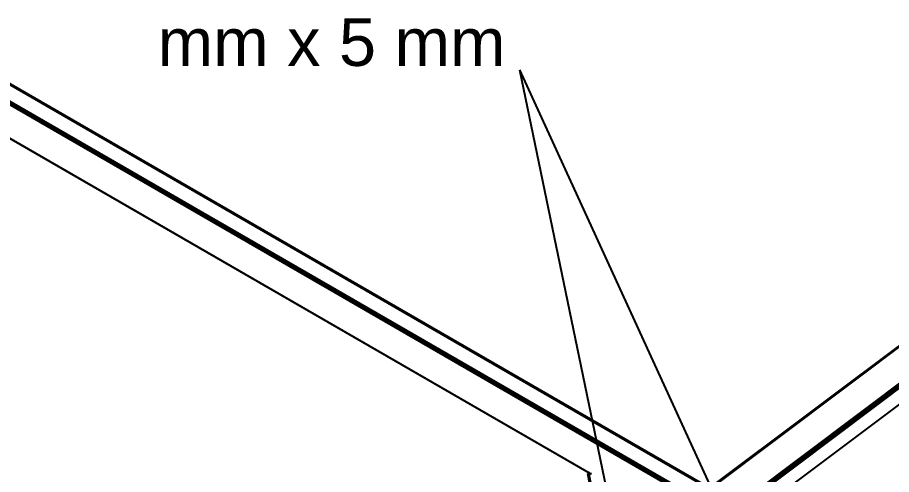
# Model space of a CAD drawing. Header units: millimetres. Extents: x 357 to 945, y 547 to 720.
# Drawn here: x 540.69 to 542.659, y 656.447 to 657.477 of the extents above; entities that cross this region are included whole.
import ezdxf

# ---------------------------------------------------------------- set-up
doc = ezdxf.new("R2010")
doc.units = ezdxf.units.MM
doc.layers.add('LCL-TEXTO4', color=4, linetype='Continuous')
doc.layers.add('PLANTA-VIS', color=7, linetype='Continuous')
doc.styles.add('ROMANS', font='arial.ttf')

msp = doc.modelspace()

# ---------------------------------------------------------------- linework, layer by layer
for q in [(542.35712, 656.18762), (542.03027, 656.34649)]:
    msp.add_line((541.82043, 657.35912), q)
at = {"layer": 'PLANTA-VIS', "extrusion": (6.79673e-13, 0.816497, 0.57735)}
for p, q in [((542.9863, 655.98905), (539.52147, 657.98947)), ((542.98767, 655.98978), (539.52285, 657.99019)), ((542.98893, 655.98982), (539.5241, 657.99024)), ((542.95536, 655.96168), (539.49054, 657.9621)), ((542.95542, 655.96331), (539.4906, 657.96373)), ((542.95601, 655.96509), (539.49119, 657.96551)), ((542.95703, 655.96675), (539.4922, 657.96717)), ((542.95833, 655.96804), (539.49351, 657.96846)), ((541.97812, 656.45046), (539.50213, 657.87998)), ((541.97729, 656.44998), (539.53571, 657.85962)), ((541.9772, 656.44993), (539.53796, 657.85823)), ((542.24938, 656.4168), (543.55256, 657.39491)), ((542.24994, 656.41647), (543.55331, 657.39472)), ((542.25129, 656.4157), (543.55482, 657.39407)), ((542.31351, 656.37977), (543.61705, 657.35815)), ((542.31542, 656.37867), (543.61878, 657.35692)), ((542.3176, 656.37741), (543.62078, 657.35552)), ((542.31973, 656.37618), (543.62288, 657.35427)), ((542.32148, 656.37517), (543.62463, 657.35325)), ((542.34885, 656.35937), (543.65199, 657.33746)), ((541.97438, 656.4483), (541.97984, 656.45145)), ((541.9778, 656.44733), (541.97438, 656.4483)), ((542.01499, 656.24088), (541.97438, 656.4483)), ((541.9778, 656.44733), (541.98313, 656.45041)), ((542.01781, 656.24299), (541.9778, 656.44733))]:
    msp.add_line(p, q, dxfattribs=at)

# ---------------------------------------------------------------- texts
at = {"layer": 'LCL-TEXTO4', "insert": (541.00546, 658.01227), "char_height": 0.10743114, "width": 1.5409043, "attachment_point": 1, "style": 'ROMANS'}
msp.add_mtext('{\\fArial|b0|i0|c186|p34;\\H1.00007x;\\C2;Mão\\fArial|b0|i0|c0|p34;s\\fArial|b0|i0|c186|p34; francesa\\fArial|b0|i0|c0|p34;s \\fArial|b0|i0|c186|p34;das terças: \\fArial|b0|i0|c0|p34;2 perfis em "V",\\PPerfil U 80 mm x 40 mm x 5 mm }', dxfattribs=at)

doc.saveas('drawing.dxf')
